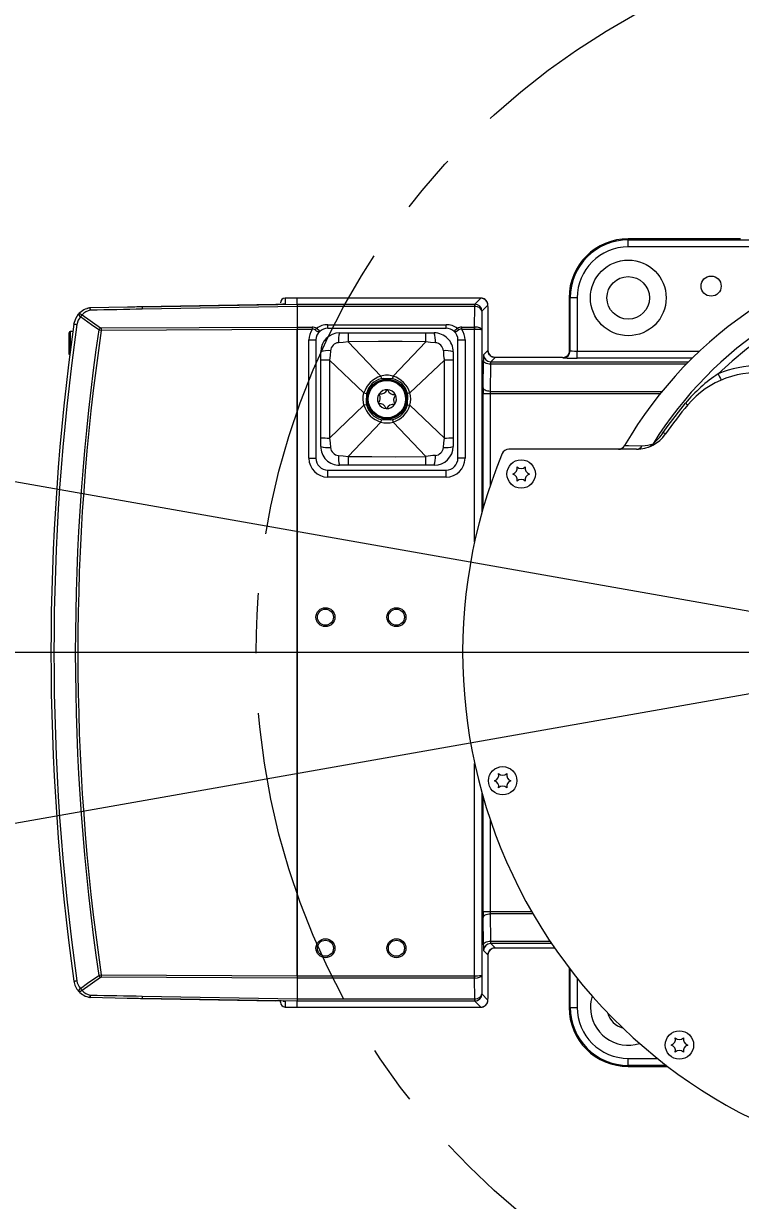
# Model space of a CAD drawing. Header units: millimetres. Extents: x 20 to 768, y 29 to 540.
# Drawn here: x 571.02 to 601.32, y 355.03 to 404.8 of the extents above; entities that cross this region are included whole.
import ezdxf

# ---------------------------------------------------------------- set-up
doc = ezdxf.new("R2010")
doc.units = ezdxf.units.MM
doc.linetypes.add('CENTERX2', pattern=[20.32, 12.7, -2.54, 2.54, -2.54])
doc.styles.add('SLDTEXTSTYLE0', font='TXT', dxfattribs={"width": 0.605})
doc.dimstyles.new('SLDDIMSTYLE1', dxfattribs={"dimtxt": 3.5, "dimasz": 3.5, "dimexe": 0, "dimexo": 0.0625, "dimgap": 0.875, "dimtad": 1, "dimtoh": 1, "dimdec": 4, "dimlfac": 10, "dimzin": 12, "dimdsep": 46, "dimtxsty": 'SLDTEXTSTYLE0', "dimsah": 1, "dimcen": 0.09, "dimadec": 1, "dimazin": 0, "dimtfac": 1, "dimtdec": 3, "dimtofl": 0, "dimtmove": 0, "dimatfit": 3, "dimfxl": 1, "dimfrac": 2, "dimtolj": 1, "dimtzin": 12, "dimarcsym": 0})
doc.dimstyles.new('SLDDIMSTYLE4', dxfattribs={"dimtxt": 3.5, "dimasz": 3.5, "dimexe": 0, "dimexo": 0.0625, "dimgap": 0.875, "dimtad": 0, "dimtih": 1, "dimtoh": 1, "dimlfac": 10, "dimrnd": 1e-09, "dimzin": 12, "dimdsep": 46, "dimtxsty": 'SLDTEXTSTYLE0', "dimsah": 1, "dimcen": 0, "dimadec": 0, "dimazin": 0, "dimtfac": 1, "dimtdec": 3, "dimtofl": 0, "dimtmove": 0, "dimatfit": 3, "dimfxl": 1, "dimfrac": 2, "dimtolj": 1, "dimtzin": 12, "dimarcsym": 0})

# ---------------------------------------------------------------- blocks, each defined once
blk = doc.blocks.new('*D16')
at = {"color": 7, "linetype": 'Continuous', "lineweight": 0, "transparency": 16777216}
for p, q in [((463.857, 404.246), (457.23, 405.414)), ((668.128, 378.198), (768.307, 378.198))]:
    blk.add_line(p, q, dxfattribs=at)
blk.add_arc((611.578, 378.198), 155.229, 0, 170, dxfattribs=at)
for points in [[(458.707, 405.154), (459.883, 408.494), (458.825, 408.693)], [(766.807, 378.198), (767.306, 381.704), (766.229, 381.692)]]:
    blk.add_solid(points, dxfattribs=at)
at = {"color": 7, "linetype": 'Continuous', "lineweight": 0, "transparency": 16777216, "char_height": 3.5, "attachment_point": 1, "rotation": 355, "style": 'SLDTEXTSTYLE0'}
for s, insert in [('170', (620.444, 537.784)), ('%%d', (628.434, 537.075))]:
    blk.add_mtext(s, dxfattribs=dict(at, insert=insert))
blk = doc.blocks.new('*D17')
at = {"color": 7, "linetype": 'Continuous', "lineweight": 0, "transparency": 16777216}
for p, q in [((668.128, 378.198), (767.702, 378.198)), ((463.857, 352.151), (457.826, 351.088))]:
    blk.add_line(p, q, dxfattribs=at)
blk.add_arc((611.578, 378.198), 154.624, 190, 0, dxfattribs=at)
for points in [[(766.202, 378.198), (765.624, 374.705), (766.701, 374.693)], [(459.303, 351.348), (459.421, 347.809), (460.479, 348.008)]]:
    blk.add_solid(points, dxfattribs=at)
at = {"color": 7, "linetype": 'Continuous', "lineweight": 0, "transparency": 16777216, "char_height": 3.5, "attachment_point": 1, "rotation": 5, "style": 'SLDTEXTSTYLE0'}
for s, insert in [('%%d', (627.595, 228.914)), ('170', (619.604, 228.225))]:
    blk.add_mtext(s, dxfattribs=dict(at, insert=insert))
blk = doc.blocks.new('*D20')
at = {"color": 7, "linetype": 'Continuous', "lineweight": 0, "transparency": 16777216}
for p, q in [((601.527, 415.647), (532.997, 415.647)), ((603.612, 407.878), (601.527, 415.647)), ((611.578, 378.198), (603.612, 407.878))]:
    blk.add_line(p, q, dxfattribs=at)
blk.add_solid([(603.612, 407.878), (603.225, 411.398), (602.185, 411.119)], dxfattribs=at)
at = {"color": 7, "linetype": 'Continuous', "lineweight": 0, "transparency": 16777216, "char_height": 3.5, "attachment_point": 1, "style": 'SLDTEXTSTYLE0'}
for s, insert in [('R', (558.767, 425.518)), ('307.3', (562.231, 425.518)), ('Minimum turning radius axis 1', (534.981, 420.159))]:
    blk.add_mtext(s, dxfattribs=dict(at, insert=insert))
blk = doc.blocks.new('SW_CENTERMARKSYMBOL_3')
at = {"color": 0, "linetype": 'Continuous', "lineweight": 0}
blk.add_line((-0.7, 0), (-155.162, 0), dxfattribs=at)

msp = doc.modelspace()

# ---------------------------------------------------------------- linework, layer by layer
at = {"color": 7, "linetype": 'Continuous', "lineweight": 0}
msp.add_line((611.578143, 378.198485), (463.85698, 404.245711), dxfattribs=at)
at = {"color": 7, "linetype": 'Continuous', "lineweight": 15}
for p, q in [((596.578142, 395.700231), (596.578142, 395.654755)), ((601.319172, 395.700231), (596.578142, 395.700231)), ((596.578142, 395.654755), (606.678143, 395.654755)), ((596.578142, 395.354801), (596.578142, 395.654755)), ((606.678143, 395.354801), (596.578142, 395.354801)), ((582.578144, 393.193158), (582.074651, 393.184214)), ((582.074651, 393.184214), (582.074651, 392.936676)), ((582.578144, 392.931622), (582.578144, 393.193158)), ((590.346814, 393.187829), (582.578144, 393.187829)), ((582.578144, 392.931622), (582.578144, 393.187829)), ((590.090607, 392.931622), (590.346814, 393.187829)), ((594.076397, 393.198485), (594.121872, 393.198485)), ((594.076397, 393.198485), (594.076397, 390.852072)), ((594.421827, 393.198485), (594.121872, 393.198485)), ((594.121872, 390.961691), (594.121872, 393.198485)), ((594.421827, 393.198485), (594.421827, 390.951402)), ((573.810938, 392.771956), (573.694054, 392.744868)), ((573.826886, 392.774085), (573.838863, 392.775079)), ((573.839206, 392.772073), (573.838863, 392.775079)), ((575.409165, 392.807123), (573.839167, 392.774042)), ((576.034078, 392.818523), (582.578144, 392.931622)), ((581.681633, 392.918838), (576.034078, 392.818523)), ((582.578144, 392.833767), (576.034078, 392.720669)), ((582.578144, 392.931622), (582.578144, 392.833767)), ((582.578144, 392.931622), (590.090607, 392.931622)), ((582.578144, 392.833767), (582.578144, 391.9664)), ((582.578144, 392.833752), (582.578144, 391.966408)), ((590.090607, 392.833752), (582.578144, 392.833752)), ((590.08309, 391.966408), (590.092077, 392.833742)), ((590.090607, 392.833752), (590.090607, 392.931622)), ((590.646768, 392.887875), (590.391535, 392.63264)), ((573.492664, 392.48595), (574.267087, 391.937802)), ((590.391535, 392.63264), (590.383289, 391.836859)), ((590.652097, 390.931351), (590.652097, 392.58792)), ((572.948143, 391.318485), (572.948143, 391.727247)), ((573.104862, 391.781005), (572.996399, 391.777217)), ((573.148383, 392.094764), (573.148014, 392.092137)), ((574.301622, 391.926747), (582.578144, 391.9664)), ((582.578144, 391.864316), (574.301622, 391.824662)), ((582.578144, 391.966408), (583.213401, 391.966408)), ((582.578144, 391.9664), (582.578144, 391.864316)), ((582.578144, 364.532653), (582.578144, 391.864316)), ((583.213401, 391.864307), (582.578144, 391.864307)), ((582.578144, 391.864307), (582.578144, 364.532662)), ((583.213401, 391.966408), (583.213401, 391.864307)), ((583.878142, 391.919204), (583.878142, 392.066053)), ((583.878142, 392.066053), (588.878143, 392.066053)), ((583.878142, 391.919204), (588.878143, 391.919204)), ((584.378142, 391.719204), (584.736646, 391.719204)), ((584.736646, 391.719204), (588.01964, 391.719204)), ((588.01964, 391.719204), (588.378144, 391.719204)), ((588.878143, 391.919204), (588.878143, 392.066053)), ((589.542885, 391.864307), (589.542885, 391.966408)), ((589.542885, 391.966408), (590.08309, 391.966408)), ((590.08309, 391.864307), (589.542885, 391.864307)), ((590.08309, 391.864307), (590.08309, 391.966408)), ((590.083334, 391.864307), (590.08309, 391.864307)), ((572.948143, 391.318485), (572.996399, 391.318485)), ((572.948143, 390.807369), (572.948143, 391.318485)), ((583.078143, 391.419203), (583.378142, 391.419203)), ((583.078143, 386.419203), (583.078143, 391.419203)), ((583.378142, 391.419203), (583.378142, 386.419203)), ((584.733555, 391.345269), (584.733555, 391.345268)), ((584.733555, 391.345268), (586.116362, 389.890392)), ((588.022732, 391.345268), (586.639925, 389.890392)), ((589.378143, 386.419203), (589.378143, 391.419203)), ((589.378143, 391.419203), (589.678143, 391.419203)), ((589.678143, 391.419203), (589.678143, 386.419203)), ((583.578143, 390.560699), (583.578143, 390.919204)), ((589.178142, 390.919204), (589.178142, 390.560699)), ((590.463464, 390.795752), (590.646768, 390.979056)), ((590.946722, 390.679101), (590.763419, 390.495797)), ((593.804554, 390.679101), (590.946722, 390.679101)), ((593.821918, 390.661738), (593.804554, 390.679101)), ((594.104508, 390.979056), (594.121872, 390.961691)), ((594.421827, 390.651448), (594.421827, 390.951402)), ((583.578143, 387.277708), (583.578143, 390.560699)), ((583.952076, 390.563793), (583.952079, 390.563791)), ((583.952079, 390.563791), (585.406953, 389.180985)), ((588.804208, 390.563791), (587.349332, 389.180985)), ((588.80421, 390.563793), (588.804208, 390.563791)), ((589.178142, 390.560699), (589.178142, 387.277708)), ((590.444062, 389.400315), (590.456133, 390.553048)), ((590.756087, 390.398716), (590.744016, 389.245983)), ((590.742773, 389.143095), (590.442819, 389.143095)), ((583.952079, 387.274615), (585.406953, 388.657423)), ((588.804208, 387.274615), (587.349332, 388.657423)), ((584.733555, 386.493138), (586.116362, 387.948014)), ((588.022732, 386.493138), (586.639925, 387.948014)), ((583.578143, 386.919204), (583.578143, 387.277708)), ((589.178142, 387.277708), (589.178142, 386.919204)), ((596.921063, 386.798485), (591.528206, 386.798485)), ((596.422698, 386.948484), (596.425243, 386.95289)), ((583.078143, 386.419203), (583.378142, 386.419203)), ((584.733555, 386.493138), (584.733555, 386.493138)), ((589.678143, 386.419203), (589.378143, 386.419203)), ((583.878142, 385.919204), (588.878143, 385.919204)), ((583.878142, 385.619203), (583.878142, 385.919204)), ((584.736646, 386.119203), (584.378142, 386.119203)), ((588.01964, 386.119203), (584.736646, 386.119203)), ((588.378144, 386.119203), (588.01964, 386.119203)), ((588.878143, 385.619203), (588.878143, 385.919204)), ((588.878143, 385.619203), (583.878142, 385.619203)), ((590.442819, 367.253874), (590.742773, 367.253874)), ((590.456133, 365.843921), (590.444062, 366.996654)), ((590.744016, 367.150986), (590.756087, 365.998253)), ((593.335991, 365.901172), (590.763419, 365.901172)), ((590.763419, 365.901172), (590.946722, 365.717868)), ((590.646768, 365.417914), (590.463464, 365.601217)), ((590.652097, 363.809049), (590.652097, 365.465618)), ((590.946722, 365.717868), (593.460907, 365.717868)), ((594.076397, 364.868484), (594.076397, 363.198484)), ((573.148014, 364.304833), (573.148383, 364.302205)), ((574.267087, 364.459167), (573.492664, 363.911019)), ((574.301622, 364.572307), (582.578144, 364.532653)), ((582.578144, 364.430569), (574.301622, 364.470222)), ((582.578144, 364.532662), (590.08309, 364.532662)), ((582.578144, 364.532653), (582.578144, 364.430569)), ((582.578144, 364.430569), (582.578144, 363.563202)), ((590.08309, 364.430561), (582.578144, 364.430561)), ((582.578144, 364.430561), (582.578144, 363.563217)), ((590.08309, 364.532662), (590.083334, 364.532662)), ((590.08309, 364.430561), (590.08309, 364.532662)), ((590.092077, 363.563227), (590.08309, 364.430561)), ((590.383289, 364.56011), (590.391535, 363.764329)), ((573.694054, 363.652101), (573.78448, 363.631145)), ((573.826886, 363.622884), (573.838863, 363.62189)), ((573.839206, 363.624896), (573.838863, 363.62189)), ((573.839167, 363.622927), (575.409165, 363.589847)), ((576.034078, 363.6763), (582.578144, 363.563202)), ((582.578144, 363.465347), (576.034078, 363.578446)), ((576.034078, 363.578446), (581.681633, 363.478131)), ((581.878144, 363.412694), (581.878144, 363.471367)), ((582.074651, 363.460293), (582.074651, 363.212755)), ((582.578144, 363.563217), (590.090607, 363.563217)), ((582.578144, 363.563202), (582.578144, 363.465347)), ((582.578144, 363.203811), (582.578144, 363.465347)), ((590.090607, 363.465347), (582.578144, 363.465347)), ((582.578144, 363.20914), (582.578144, 363.465347)), ((590.090607, 363.465347), (590.090607, 363.563217)), ((590.346814, 363.20914), (590.090607, 363.465347)), ((590.391535, 363.764329), (590.646768, 363.509094)), ((582.074651, 363.212755), (582.578144, 363.203811)), ((582.578144, 363.20914), (590.346814, 363.20914)), ((594.076397, 363.198484), (594.121872, 363.198484)), ((594.121872, 363.198484), (594.421827, 363.198484)), ((596.578142, 360.742214), (596.578142, 361.042168)), ((596.578142, 360.696738), (596.578142, 360.742214)), ((596.578142, 360.696738), (598.248142, 360.696738))]:
    msp.add_line(p, q, dxfattribs=at)
at = {"color": 8, "linetype": 'Continuous', "lineweight": 15}
for p, q in [((582.074651, 392.936676), (582.046822, 392.934238)), ((572.996399, 391.777217), (572.996399, 391.318485)), ((590.083334, 382.88604), (590.083334, 391.864307)), ((590.383289, 391.836859), (590.383289, 384.095783)), ((572.996399, 391.318485), (573.042551, 391.318485)), ((572.996399, 391.318485), (572.996399, 390.964904)), ((572.948143, 390.807369), (572.976247, 390.807369)), ((594.421827, 390.951402), (599.594275, 390.951402)), ((599.032054, 390.398716), (590.756087, 390.398716)), ((590.763419, 390.495797), (599.127195, 390.495797)), ((599.282871, 390.651448), (594.421827, 390.651448)), ((590.744016, 389.245983), (598.00601, 389.245983)), ((590.442819, 384.305697), (590.442819, 389.143095)), ((590.742773, 389.143095), (590.742773, 385.261581)), ((597.922905, 389.143095), (590.742773, 389.143095)), ((590.083334, 364.532662), (590.083334, 373.510929)), ((590.383289, 372.301186), (590.383289, 364.56011)), ((590.442819, 367.253874), (590.442819, 372.091272)), ((590.742773, 371.135388), (590.742773, 367.253874)), ((590.742773, 367.253874), (592.493712, 367.253874)), ((592.553087, 367.150986), (590.744016, 367.150986)), ((590.756087, 365.998253), (593.270922, 365.998253)), ((594.121872, 363.198484), (594.121872, 364.808988)), ((594.421827, 364.426745), (594.421827, 363.198484)), ((596.578142, 361.042168), (597.806403, 361.042168)), ((598.188647, 360.742214), (596.578142, 360.742214))]:
    msp.add_line(p, q, dxfattribs=at)
at = {"color": 9, "linetype": 'Continuous', "lineweight": 0}
msp.add_line((611.578143, 378.198485), (463.85698, 352.151258), dxfattribs=at)
at = {"color": 7, "linetype": 'Continuous', "lineweight": 15, "flags": 128}
for points in [[(581.983522, 392.930102), (581.9096, 392.926685), (581.68259, 392.918869), (581.681633, 392.918838)], [(590.652141, 392.58792), (590.652067, 392.639049), (590.651505, 392.732743), (590.650428, 392.812734), (590.648827, 392.873181), (590.647503, 392.899046), (590.645443, 392.921192), (590.641921, 392.943657), (590.627721, 392.9938), (590.580228, 393.076564), (590.527572, 393.125407)], [(573.148016, 392.092136), (573.222259, 392.333672), (573.34815, 392.518368)], [(573.421941, 392.394533), (573.327527, 392.256019), (573.271826, 392.074766)], [(573.34815, 392.518368), (573.357892, 392.525356), (573.370725, 392.52918), (573.386363, 392.529755), (573.404459, 392.527067), (573.424602, 392.521178), (573.446346, 392.512217), (573.469204, 392.500387), (573.492664, 392.48595)], [(574.196309, 391.846063), (573.889047, 392.063532), (573.421941, 392.394533)], [(573.148016, 392.092136), (573.150188, 392.091831), (573.156664, 392.090924), (573.167298, 392.08943), (573.181859, 392.087387), (573.200027, 392.084839), (573.221398, 392.081841), (573.245508, 392.078459), (573.271826, 392.074766)], [(574.301622, 391.824662), (574.245322, 391.833123), (574.196309, 391.846063)], [(574.267087, 391.937802), (574.282879, 391.929729), (574.301622, 391.926747)], [(583.535317, 391.783168), (583.534235, 391.782164), (583.509288, 391.766276), (583.46034, 391.764926), (583.403549, 391.795843), (583.341182, 391.850879)], [(589.415105, 391.850879), (589.352738, 391.795843), (589.295945, 391.764926), (589.246998, 391.766276), (589.222052, 391.782164), (589.220968, 391.783168)], [(590.083823, 391.966403), (590.083766, 391.954666), (590.083708, 391.942523), (590.083649, 391.930031), (590.083588, 391.917243), (590.083525, 391.904218), (590.083462, 391.891014), (590.083398, 391.877691), (590.083334, 391.864307)], [(584.733555, 391.345268), (584.733549, 391.345268), (584.534243, 391.319194), (584.332475, 391.303262)], [(588.022732, 391.345269), (588.022726, 391.345269), (587.022756, 391.352441), (586.02275, 391.353541), (584.733561, 391.345269), (584.733555, 391.345269)], [(588.423811, 391.303262), (588.223377, 391.319069), (588.022738, 391.345268), (588.022732, 391.345268)], [(583.994085, 390.964873), (583.978278, 390.764437), (583.952079, 390.563797), (583.952079, 390.563791)], [(590.942653, 390.681514), (590.924189, 390.680061), (590.834026, 390.701298), (590.766558, 390.7396), (590.717741, 390.785887), (590.684902, 390.833672), (590.66545, 390.876637), (590.656434, 390.906752), (590.653234, 390.921983), (590.651754, 390.931293), (590.651186, 390.935943), (590.651223, 390.93544)], [(583.952076, 390.563793), (583.952076, 390.563787), (583.944905, 389.563816), (583.943805, 388.563809), (583.952076, 387.27462), (583.952076, 387.274614)], [(588.80421, 387.274615), (588.80421, 387.27462), (588.81138, 388.274591), (588.81248, 389.274598), (588.80421, 390.563787), (588.80421, 390.563793)], [(590.756087, 390.398716), (590.698113, 390.402071), (590.642324, 390.411119), (590.590825, 390.425518), (590.545556, 390.444726), (590.508226, 390.468017), (590.48024, 390.494514), (590.462655, 390.523219), (590.456133, 390.553048)], [(586.116583, 389.889987), (586.116469, 389.890256), (586.116362, 389.890392)], [(586.116583, 389.889987), (586.136452, 389.797904), (586.139819, 389.782307)], [(586.616467, 389.782307), (586.230365, 389.797509), (586.139819, 389.782307)], [(586.639703, 389.889987), (586.619833, 389.797904), (586.616467, 389.782307)], [(586.639925, 389.890392), (586.639758, 389.890151), (586.639703, 389.889987)], [(585.406953, 388.657423), (585.406953, 388.657428), (585.367558, 388.906987), (585.3762, 389.043831), (585.406953, 389.180979), (585.406953, 389.180985)], [(585.406953, 389.180985), (585.407195, 389.180818), (585.407359, 389.180763)], [(585.407359, 389.180763), (585.499442, 389.160894), (585.515038, 389.157529)], [(587.348926, 389.180763), (587.256843, 389.160894), (587.241248, 389.157529)], [(587.348926, 389.180763), (587.349196, 389.180877), (587.349332, 389.180985)], [(590.744016, 389.245983), (590.686041, 389.249338), (590.630253, 389.258386), (590.578755, 389.272785), (590.533486, 389.291993), (590.496154, 389.315284), (590.468169, 389.341781), (590.450584, 389.370486), (590.444062, 389.400315)], [(585.515038, 389.157529), (585.499838, 388.771426), (585.515038, 388.680878)], [(587.241248, 388.680878), (587.256448, 389.066981), (587.241248, 389.157529)], [(598.058831, 387.507962), (598.27002, 387.809672), (598.996437, 388.74909)], [(585.407359, 388.657644), (585.407091, 388.657531), (585.406953, 388.657423)], [(585.515038, 388.680878), (585.499442, 388.677513), (585.407359, 388.657644)], [(587.241248, 388.680878), (587.256843, 388.677513), (587.348926, 388.657644)], [(587.349332, 388.657423), (587.34909, 388.657589), (587.348926, 388.657644)], [(586.116362, 387.948014), (586.116529, 387.948256), (586.116583, 387.94842)], [(586.139819, 388.056099), (586.136452, 388.040503), (586.116583, 387.94842)], [(586.139819, 388.056099), (586.52592, 388.040898), (586.616467, 388.056099)], [(586.616467, 388.056099), (586.619833, 388.040503), (586.639703, 387.94842)], [(586.639703, 387.94842), (586.639816, 387.94815), (586.639925, 387.948014)], [(583.952079, 387.274615), (583.952079, 387.27461), (583.978153, 387.075302), (583.994085, 386.873535)], [(588.7622, 386.873535), (588.778009, 387.07397), (588.804207, 387.27461), (588.804208, 387.274615)], [(596.425243, 386.95289), (596.591251, 386.951701), (597.169835, 386.947426)], [(584.332475, 386.535146), (584.532908, 386.519338), (584.733549, 386.49314), (584.733555, 386.493138)], [(584.733555, 386.493138), (584.733561, 386.493138), (585.73353, 386.485966), (586.733537, 386.484867), (588.022726, 386.493138), (588.022732, 386.493138)], [(590.444062, 366.996654), (590.450584, 367.026483), (590.468169, 367.055188), (590.496154, 367.081685), (590.533486, 367.104976), (590.578755, 367.124184), (590.630253, 367.138583), (590.686041, 367.147631), (590.744016, 367.150986)], [(590.456133, 365.843921), (590.462655, 365.87375), (590.48024, 365.902455), (590.508226, 365.928952), (590.545556, 365.952243), (590.590825, 365.971451), (590.642324, 365.98585), (590.698113, 365.994898), (590.756087, 365.998253)], [(590.651267, 365.462), (590.65121, 365.461264), (590.652489, 365.470609), (590.656114, 365.48887), (590.664328, 365.517154), (590.691981, 365.575428), (590.742238, 365.636914), (590.80654, 365.682826), (590.884263, 365.710177)], [(590.884263, 365.710177), (590.8907, 365.712442), (590.947189, 365.714363)], [(573.148016, 364.304833), (573.150188, 364.305138), (573.156664, 364.306046), (573.167298, 364.307539), (573.181859, 364.309582), (573.200027, 364.31213), (573.221398, 364.315128), (573.245508, 364.31851), (573.271826, 364.322203)], [(573.421941, 364.002436), (573.729021, 364.220093), (574.196309, 364.550906)], [(574.196309, 364.550906), (574.246887, 364.564169), (574.301622, 364.572307)], [(574.301622, 364.470222), (574.283392, 364.467409), (574.267087, 364.459167)], [(590.083334, 364.532662), (590.083398, 364.519278), (590.083462, 364.505955), (590.083525, 364.492751), (590.083588, 364.479726), (590.083649, 364.466938), (590.083708, 364.454446), (590.083766, 364.442303), (590.083823, 364.430566)], [(573.492664, 363.911019), (573.469204, 363.896582), (573.446346, 363.884752), (573.424602, 363.875791), (573.404459, 363.869902), (573.386363, 363.867214), (573.370725, 363.867789), (573.357892, 363.871613), (573.34815, 363.878601)], [(590.533282, 363.275246), (590.575083, 363.314217), (590.608861, 363.362687), (590.629645, 363.408398), (590.640587, 363.446789), (590.644917, 363.471673), (590.6465, 363.485538), (590.647638, 363.499952), (590.649133, 363.532227), (590.650596, 363.59363), (590.651641, 363.679724), (590.65211, 363.776035), (590.652141, 363.809049)], [(581.990433, 363.466681), (582.00287, 363.466119), (582.038528, 363.463984), (582.047043, 363.46327), (582.046554, 363.463337)]]:
    msp.add_lwpolyline(points, dxfattribs=at)
at = {"color": 8, "linetype": 'Continuous', "lineweight": 15, "flags": 128}
for points in [[(582.074651, 392.936676), (582.03539, 392.932501), (581.983522, 392.930102)], [(581.99049, 363.466544), (582.03539, 363.464468), (582.074651, 363.460293)], [(582.074651, 363.460293), (582.036135, 363.464723), (582.001204, 363.475651)]]:
    msp.add_lwpolyline(points, dxfattribs=at)
at = {"color": 7, "linetype": 'CENTERX2', "lineweight": 0}
for radius in [49.44, 30.73]:
    msp.add_circle((611.578143, 378.198485), radius, dxfattribs=at)
at = {"color": 7, "linetype": 'Continuous', "lineweight": 15}
for centre, radius in [((596.578143, 393.198485), 1.6), ((596.578143, 393.198485), 0.9), ((600.078143, 393.698485), 0.425), ((586.378143, 388.919203), 0.845), ((586.378143, 388.919203), 0.815), ((586.378143, 388.919203), 0.806213), ((586.378143, 388.919203), 0.79), ((592.052101, 385.751625), 0.6), ((583.778143, 379.698485), 0.4), ((583.778143, 379.698485), 0.34), ((586.778143, 379.698485), 0.4), ((586.778143, 379.698485), 0.34), ((591.270555, 372.780741), 0.6), ((583.778143, 365.698485), 0.4), ((583.778143, 365.698485), 0.34), ((586.778143, 365.698485), 0.4), ((586.778143, 365.698485), 0.34), ((598.74051, 361.607016), 0.6)]:
    msp.add_circle(centre, radius, dxfattribs=at)
at = {"color": 7, "linetype": 'CENTERX2', "lineweight": 0}
msp.add_arc((611.578143, 378.198485), 150, 190, 170, dxfattribs=at)
at = {"color": 7, "linetype": 'Continuous', "lineweight": 15}
for centre, radius, start, end in [((596.578143, 393.198485), 2.501746, 90, 180), ((596.578143, 393.198485), 2.456271, 90, 180), ((596.578143, 393.198485), 2.156317, 90, 180), ((611.578143, 378.198485), 17.5, 96.0509885, 149.983344), ((582.078128, 392.98426), 0.199984, 90.9961863, 179.9957204), ((590.367939, 392.95418), 0.234097, 47.0068734, 95.2239309), ((590.346706, 392.887767), 0.300062, 0.0205564, 89.9794436), ((573.941769, 391.983022), 0.799362, 98.2631349, 137.9548099), ((573.938088, 392.08554), 0.598941, 98.8382213, 138.046235), ((573.842668, 392.595105), 0.179675, 95.0394135, 100.171615), ((573.185269, 392.5966), 0.665712, 6.9687392, 15.4626278), ((577.984786, 392.769596), 1.951322, 178.5632215, 181.4367785), ((581.939245, 394.23026), 1.301045, 271.9505193, 274.658118), ((592.312277, 392.815999), 2.220271, 177.0157772, 179.5421367), ((573.52292, 392.538607), 0.175938, 186.6057685, 234.9739568), ((573.902637, 392.095714), 0.566005, 136.4128066, 148.1333009), ((672.178143, 378.198485), 100, 172.01368806, 187.98631194), ((672.178143, 378.198485), 99.874974, 172.01368806, 187.98631194), ((572.998143, 391.727248), 0.05, 92, 180), ((667.912402, 378.198485), 94.704606, 171.71444003, 188.28555997), ((667.907243, 378.198485), 94.592204, 171.71762485, 188.28237515), ((574.678123, 391.547511), 0.566814, 136.4829961, 148.2159284), ((584.184399, 391.875705), 9.882909, 179.7040822, 180.2959178), ((583.878143, 391.419203), 0.8, 146.1942075, 180), ((583.224573, 391.683567), 0.283061, 51.9922929, 92.2619617), ((583.264709, 391.737855), 0.136465, 55.9176454, 112.0848637), ((583.724767, 391.511449), 0.512201, 129.513541, 138.4947187), ((583.878143, 391.419203), 0.5, 133.2868147, 180), ((583.878143, 391.266053), 0.8, 90, 126.8046001), ((583.204543, 391.554651), 0.402034, 34.638884, 61.0944797), ((583.878143, 391.419203), 0.5, 90, 133.2868147), ((584.378143, 390.919203), 0.8, 90.0001254, 179.9999813), ((585.41829, 391.394528), 1.089644, 162.6645999, 184.8046297), ((597.862437, 391.423741), 13.129116, 178.7104868, 180.3424556), ((574.906436, 391.423793), 13.116531, 359.6569897, 1.2905246), ((587.337976, 391.394522), 1.089664, 355.1957782, 17.3353979), ((588.378146, 390.919207), 0.799997, 359.9997586, 90.0001346), ((588.878143, 391.266053), 0.8, 53.1953999, 90), ((588.878143, 391.419203), 0.5, 46.7131853, 90), ((589.617763, 391.481667), 0.498346, 121.4951299, 142.7708837), ((588.878143, 391.419203), 0.5, 0, 46.7131853), ((589.525657, 391.702349), 0.26462, 86.2670067, 129.4787387), ((589.03152, 391.511449), 0.512201, 41.5052813, 50.486459), ((589.490488, 391.748228), 0.127357, 65.7054897, 126.2920011), ((588.878143, 391.419203), 0.8, 0, 33.8057925), ((584.36105, 390.936297), 0.368076, 94.4524505, 175.5472972), ((588.395237, 390.936298), 0.368074, 4.4525102, 85.5474898), ((583.902835, 389.87897), 1.08973, 85.1966551, 107.3349266), ((588.853452, 389.878991), 1.089709, 72.6648643, 94.8035539), ((591.44543, 391.043164), 2.684372, 181.6713144, 190.287013), ((590.763524, 390.795857), 0.30006, 180.0201302, 269.9798698), ((590.946829, 390.979162), 0.300061, 180.0203889, 269.9796111), ((593.821811, 390.961799), 0.300061, 270.0203917, 359.979466), ((583.873542, 377.451959), 13.112068, 89.656831, 91.2909154), ((588.882744, 377.452127), 13.1119, 88.7090742, 90.3431795), ((602.002587, 386.22286), 4.1, 64.1671481, 113.2752059), ((586.446884, 388.850463), 1.090738, 107.6272629, 162.3727973), ((586.326359, 388.970985), 0.832491, 102.9484236, 167.0513031), ((586.378143, 389.142927), 0.791981, 70.6984538, 109.3015462), ((586.429933, 388.970992), 0.832483, 12.9483254, 77.0518112), ((586.309409, 388.85047), 1.090729, 17.6269491, 72.3729907), ((603.853156, 384.715436), 6.313326, 123.3490477, 140.2893331), ((602.002587, 386.23333), 3.8, 320, 140), ((605.193104, 391.98117), 5.206734, 202.4934222, 205.6895783), ((586.378143, 388.919203), 0.4, 86.5706011, 146.5706011), ((586.129533, 389.416299), 0.275798, 256.6050159, 336.5365096), ((586.400875, 389.29852), 0.020003, 86.5716004, 156.5300008), ((586.378143, 388.919203), 0.4, 26.5706011, 86.5706011), ((586.400874, 389.298525), 0.019998, 16.6013487, 86.569783), ((586.68434, 389.383059), 0.275804, 196.6057412, 276.5357552), ((586.456436, 388.919204), 0.930479, 343.6598097, 16.3401903), ((586.378143, 388.919203), 0.4, 146.5706011, 206.5706011), ((586.038272, 388.74923), 0.019995, 136.5936898, 206.5780146), ((586.378143, 388.919203), 0.4, 206.5706011, 266.5706011), ((586.038278, 388.749232), 0.020002, 206.5746048, 276.5318998), ((585.823339, 388.952449), 0.275799, 316.6053419, 36.536408), ((586.071948, 388.455352), 0.2758, 16.6051515, 96.5360794), ((586.061013, 389.128547), 0.020004, 146.5746474, 216.5231768), ((586.061008, 389.12855), 0.019998, 76.6040636, 146.573576), ((586.378143, 388.919203), 0.4, 266.5706011, 326.5706011), ((586.626751, 388.422108), 0.275797, 76.604549, 156.5365454), ((586.932949, 388.885956), 0.275801, 136.6052885, 216.5359947), ((586.695277, 388.70986), 0.020002, 256.6112228, 326.5664168), ((586.695275, 388.709858), 0.020002, 326.5737661, 36.531501), ((586.378143, 388.919203), 0.4, 326.5706011, 26.5706011), ((586.718007, 389.089173), 0.020004, 26.5793718, 96.5271328), ((586.718007, 389.089179), 0.020002, 316.6065212, 26.5651832), ((599.628791, 389.47321), 0.961364, 228.8701489, 236.0298698), ((586.446883, 388.987944), 1.090738, 197.6272354, 252.3727646), ((586.326358, 388.86742), 0.83249, 192.9486166, 257.0515884), ((586.355411, 388.539882), 0.019998, 196.6013487, 266.569783), ((586.355411, 388.539886), 0.020002, 266.5698076, 336.5317936), ((586.429925, 388.867422), 0.832492, 282.9486035, 347.0513282), ((586.309411, 388.987936), 1.090727, 287.6269495, 342.3730505), ((611.578143, 378.198485), 16.3, 140, 145.4297873), ((586.378143, 388.928177), 1.014519, 255.046503, 284.953497), ((583.873542, 400.386448), 13.112068, 268.7090846, 270.343169), ((588.882744, 400.38628), 13.1119, 269.6568205, 271.2909258), ((596.921063, 388.298485), 1.5, 270, 325.4297873), ((596.380752, 388.60824), 2.006629, 308.2927831, 326.7480476), ((598.554467, 388.195859), 0.847855, 234.2268573, 241.9836238), ((583.90283, 387.959402), 1.089695, 252.6648187, 274.8038024), ((584.378142, 386.919202), 0.799999, 179.9999062, 269.9999871), ((584.361049, 386.902109), 0.368074, 184.452404, 265.5477222), ((588.378142, 386.919203), 0.8, 270.0000853, 0.0000214), ((588.395243, 386.902102), 0.368067, 274.4515569, 355.5485693), ((588.853458, 387.959382), 1.089675, 265.1959886, 287.3353904), ((591.528205, 386.498485), 0.3, 90, 157.5120898), ((596.16291, 387.098452), 0.299967, 269.9962659, 330.003572), ((596.918763, 387.084554), 0.286078, 270.4605648, 331.3579721), ((597.179832, 388.139248), 1.191864, 269.5194063, 291.8915917), ((597.287334, 387.27965), 0.417333, 289.4473526, 323.8268502), ((597.391881, 387.1526), 0.261165, 292.6927415, 332.8262871), ((583.878143, 386.419203), 0.8, 180, 270), ((583.878143, 386.419203), 0.5, 180, 270), ((585.418287, 386.443878), 1.089641, 175.1953427, 197.3354277), ((597.862459, 386.414666), 13.129139, 179.6575458, 181.2895118), ((574.906414, 386.414614), 13.116553, 358.7094768, 0.3430089), ((588.50208, 383.85211), 2.684177, 91.6709343, 100.2872267), ((587.337978, 386.443885), 1.089661, 342.6645744, 4.8042494), ((588.878143, 386.419203), 0.5, 270, 0), ((588.878143, 386.419203), 0.8, 270, 0), ((611.578143, 378.198485), 22, 157.5120898, 259.6111422), ((591.634987, 385.992447), 0.249999, 285.5725911, 14.4270969), ((591.634984, 385.510802), 0.250001, 345.5732584, 74.4269316), ((592.052102, 386.233271), 0.250001, 225.573272, 314.426728), ((592.46922, 385.992448), 0.250001, 165.5734072, 254.4264822), ((592.469221, 385.510802), 0.250002, 105.573686, 194.4265465), ((592.052102, 385.269979), 0.250001, 45.573272, 134.426728), ((590.853439, 373.021563), 0.249999, 285.5727046, 14.4271054), ((590.853438, 372.539918), 0.25, 345.5732065, 74.4270444), ((591.270555, 373.262386), 0.25, 225.5729983, 314.4270017), ((591.687674, 373.021565), 0.250002, 165.573374, 254.4263935), ((591.687671, 372.539919), 0.25, 105.5730948, 194.4270767), ((591.270555, 372.299097), 0.25, 45.5729983, 134.4270017), ((590.763524, 365.601112), 0.30006, 90.0201302, 179.9798698), ((590.946829, 365.417807), 0.300061, 90.0203889, 179.9796111), ((573.936808, 364.415104), 0.796463, 187.9582392, 222.3460371), ((573.863384, 364.40479), 0.597294, 187.94766, 222.3476622), ((574.678123, 364.849458), 0.566814, 211.7840716, 223.5170039), ((584.184399, 364.521264), 9.882909, 179.7040822, 180.2959178), ((573.52292, 363.858362), 0.175938, 125.0260432, 173.3942315), ((573.941183, 364.412849), 0.798191, 222.0148613, 261.7671939), ((573.902637, 364.301255), 0.566005, 211.8666991, 223.5871934), ((573.93775, 364.310807), 0.598274, 221.9310125, 261.1845312), ((573.838919, 363.773782), 0.151377, 259.3482752, 265.4406963), ((573.846031, 363.80726), 0.185492, 259.5807471, 267.6849209), ((573.185325, 363.800358), 0.665655, 344.5370064, 353.0316266), ((577.984786, 363.627373), 1.951322, 178.5632215, 181.4367785), ((580.988917, 340.891626), 22.597125, 87.4596465, 88.2433194), ((582.078128, 363.412709), 0.199984, 180.0042796, 269.0038137), ((592.312277, 363.58097), 2.220271, 180.4578633, 182.9842228), ((590.346706, 363.509202), 0.300062, 270.0205564, 359.9794436), ((596.578143, 363.198485), 1.6, 162.5908783, 180), ((590.368906, 363.451097), 0.240714, 264.7934953, 313.0682178), ((596.578143, 363.198485), 2.501746, 180, 270), ((596.578143, 363.198485), 2.456271, 180, 270), ((596.578143, 363.198485), 2.156317, 180, 270), ((596.578143, 363.198485), 1.6, 180, 287.4091217), ((596.578143, 363.198485), 0.9, 195.3678416, 254.6321584), ((598.323393, 361.847839), 0.250001, 285.572985, 14.426825), ((598.74051, 362.08866), 0.249999, 225.5728671, 314.4271329), ((599.157629, 361.84784), 0.250002, 165.5734537, 254.4265251), ((598.323393, 361.366193), 0.25, 345.5731072, 74.4270828), ((598.74051, 361.125374), 0.249998, 45.5725819, 134.4274181), ((599.157622, 361.366196), 0.249997, 105.5722141, 194.4278072)]:
    msp.add_arc(centre, radius, start, end, dxfattribs=at)
at = {"color": 8, "linetype": 'Continuous', "lineweight": 15}
for centre, radius, start, end in [((611.575957, 378.342762), 16.437059, 47.9828921, 148.0811346), ((571.086095, 392.525121), 2.764164, 3.1574064, 5.1256804), ((571.086501, 363.871819), 2.763757, 354.8741747, 356.8427385)]:
    msp.add_arc(centre, radius, start, end, dxfattribs=at)
msp.add_ellipse((611.578143, 378.349947), major_axis=(0, 16.150059), ratio=0.999961891, start_param=5.533869457, end_param=7.049179366, dxfattribs=at)
at = {"color": 7, "linetype": 'Continuous', "lineweight": 15}
for centre, major_axis, ratio, start_param, end_param in [((569.299142, 392.301039), (12.822638, 0.381031), 0.020105912, 1.017204172, 1.207711531), ((569.302632, 392.198954), (12.823819, 0.483356), 0.033496288, 1.016916141, 1.07342091), ((590.089529, 392.63059), (0.113488, 0.279043), 0.995154213, 0.369675943, 0.384378838), ((590.089529, 392.73269), (0.039682, 0.093195), 0.985163549, 0.382482232, 0.397185126), ((590.09158, 392.632641), (0.299963, -0.004876), 0.670296436, 0.024246714, 1.580035559), ((590.09158, 392.632641), (0.274803, -0.120818), 0.995195106, 0.415993231, 1.971782077), ((590.64686, 392.58792), (0, 0.3), 0.017455065, 4.71238898, 6.300638599), ((590.081588, 391.668421), (0.299984, -0.003109), 0.993299289, 1.57364055, 1.576086361), ((590.083334, 391.836859), (0.3, -0.000483), 0.091491647, 0.017600638, 1.570943672), ((590.083334, 391.836859), (0.29999, -0.00252), 0.431811522, 0.019449858, 1.572792892), ((590.463616, 390.295828), (0, 0.5), 0.017455065, 0.017453293, 1.03044239), ((590.647042, 390.079193), (0, 0.9), 0.017455065, 5.955662618, 6.3006386), ((593.80428, 390.97933), (0.212455, -0.212455), 0.998479337, 5.497939437, 7.068431177), ((594.421826, 390.961875), (0.3, 0), 0.03491013, 3.159045946, 4.71238898), ((590.763571, 390.295828), (0, 0.2), 0.043637662, 0.017453293, 1.03044239), ((594.421826, 390.66192), (0.6, 0), 0.017455065, 3.159045946, 4.71238898), ((590.451546, 389.143095), (0, 0.5), 0.017455065, 1.030442391, 1.570796327), ((590.7515, 389.143095), (0, 0.2), 0.043637662, 1.03044239, 1.570796327), ((590.451546, 367.253874), (0, 0.5), 0.017455065, 1.570796327, 2.111150263), ((590.7515, 367.253874), (0, 0.2), 0.043637662, 1.570796327, 2.111150263), ((590.463616, 366.101141), (0, 0.5), 0.017455065, 2.111150263, 3.124139361), ((590.763571, 366.101141), (0, 0.2), 0.043637662, 2.111150263, 3.124139361), ((590.647042, 366.317776), (0, 0.9), 0.017455065, 3.124139361, 3.469115343), ((590.081588, 364.728548), (0.299984, 0.003109), 0.993299289, 4.707098946, 4.709544758), ((590.083334, 364.56011), (0.3, 0.000483), 0.091491647, 4.712241635, 6.265584669), ((590.083334, 364.56011), (0.29999, 0.00252), 0.431811522, 4.710392415, 6.263735449), ((590.64686, 363.809049), (0, 0.3), 0.017455065, 3.124139361, 4.71238898), ((569.299142, 364.09593), (12.822638, -0.381031), 0.020105912, 5.075473776, 5.265981135), ((569.302632, 364.198015), (12.823819, -0.483356), 0.033496288, 5.209665255, 5.266269167), ((590.089529, 363.664279), (-0.039682, 0.093195), 0.985163549, 2.744407527, 2.759110422), ((590.089529, 363.766379), (-0.113488, 0.279043), 0.995154213, 2.757213816, 2.77191671), ((590.09158, 363.764328), (0.299963, 0.004876), 0.670296436, 4.703149748, 6.258938593), ((590.09158, 363.764328), (0.274803, 0.120818), 0.995195106, 4.311403231, 5.867192076)]:
    msp.add_ellipse(centre, major_axis=major_axis, ratio=ratio, start_param=start_param, end_param=end_param, dxfattribs=at)

# ---------------------------------------------------------------- block references
at = {"color": 7, "linetype": 'Continuous', "lineweight": 0}
msp.add_blockref('SW_CENTERMARKSYMBOL_3', (611.578143, 378.198485), dxfattribs=at)

# ---------------------------------------------------------------- dimensions: what is measured, and where the dimension line sits
for base, line1, line2, picture, middle in [((625.107251, 532.836893), ((668.128225, 378.198485), (456.415654, 378.198485)), ((611.578143, 378.198485), (463.85698, 404.245711)), '*D16', (625.107251, 532.836893)), ((625.054523, 224.162753), ((611.578143, 378.198485), (463.85698, 352.151258)), ((668.128225, 378.198485), (456.415654, 378.198485)), '*D17', (625.054523, 224.162753))]:
    dim = msp.add_angular_dim_2l(base=base, line1=line1, line2=line2, text='170%%d', dimstyle='SLDDIMSTYLE1', dxfattribs=at)
    dim.commit()
    dim.dimension.update_dxf_attribs({"geometry": picture, "text_midpoint": middle, "dimtype": 162})
dim = msp.add_radius_dim(center=(611.578143, 378.198485), mpoint=(603.612234, 407.87806), text='<>\\PMinimum turning radius axis 1', dimstyle='SLDDIMSTYLE4', dxfattribs=at)
dim.commit()
dim.dimension.update_dxf_attribs({"geometry": '*D20', "text_midpoint": (566.511794, 421.006409), "dimtype": 164})

doc.saveas('drawing.dxf')
